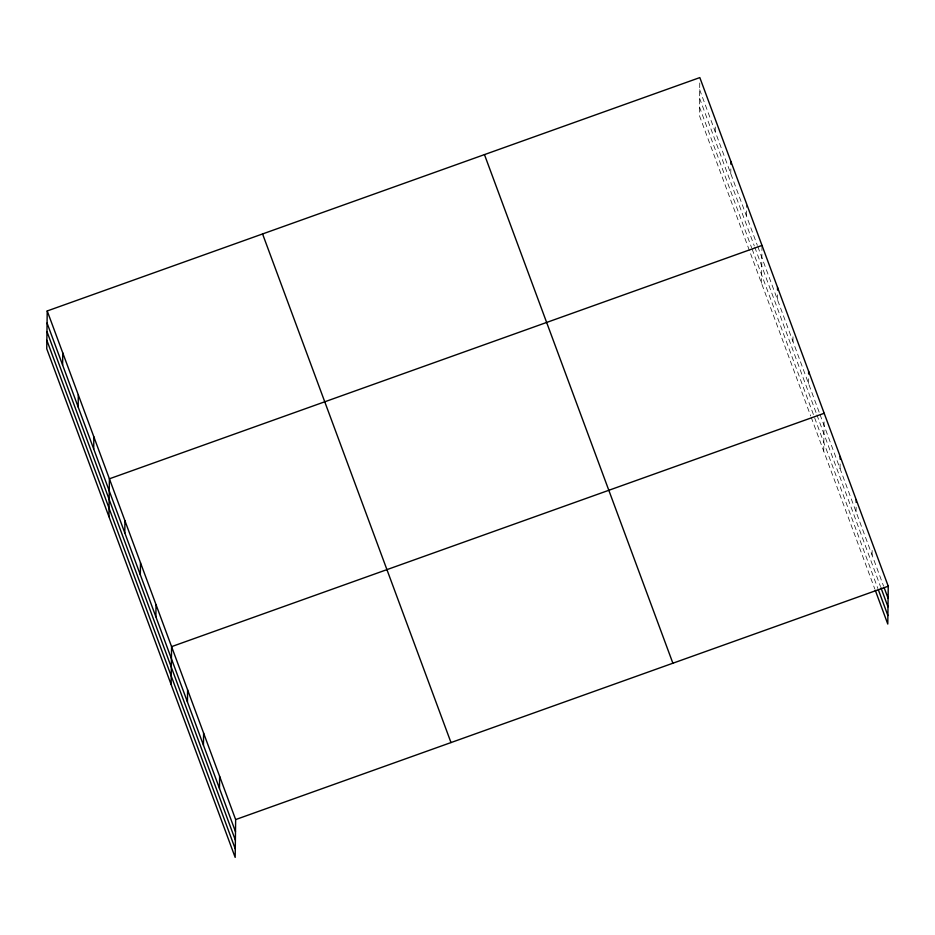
<?xml version="1.0" encoding="UTF-8"?>
<svg xmlns="http://www.w3.org/2000/svg" width="935" height="935" viewBox="0 0 935 935"><rect width="100%" height="100%" fill="white"/><g stroke="black" fill="none" stroke-linecap="round" stroke-linejoin="round"><path stroke-width="0.7" stroke-dasharray="4.67 3.51" d="M699.754 82.981L699.357 115.426L810.68 415.923M715.217 131.671L715.287 126.283M730.761 173.63L730.831 168.242M746.305 215.588L746.446 204.823M761.546 283.27L761.99 246.782M777.406 299.516L777.488 292.784M792.95 341.474L793.032 334.742M808.494 383.432L808.576 376.7M823.723 451.114L824.097 420.014M840.051 468.634L840.133 461.902M856.074 511.866L856.156 505.134M872.086 555.098L872.156 549.71M699.672 89.713L757.338 245.367M757.841 246.723L819.528 413.212M820.03 414.567L883.598 586.163M699.567 98.198L754.229 245.741M754.732 247.085L816.407 413.586M816.909 414.93L880.49 586.549M699.462 106.941L751.611 247.717M752.114 249.072L877.883 588.536M811.183 417.279L874.774 588.921"/><path stroke-width="1.4" d="M47.217 310.958L46.75 348.79L235.176 857.407L235.643 819.574L47.217 310.958L699.824 77.593L888.25 586.21L887.783 624.042L875.277 590.277M62.61 365.036L62.762 352.916M78.154 406.994L78.306 394.874M93.699 448.952L93.851 436.832M108.927 516.634L109.395 478.802L762.002 245.438M124.787 532.88L124.939 520.76M140.332 574.838L140.484 562.718M155.876 616.796L156.028 604.676M171.117 684.478L171.573 646.646L824.179 413.282M187.444 701.986L187.596 689.878M203.456 745.218L203.608 733.11M219.48 788.45L219.62 776.342M730.878 164.209L730.913 161.51M777.511 290.095L777.546 287.396M808.611 374.012L808.635 371.324M840.168 459.202L840.203 456.514M856.179 502.434L856.215 499.746M235.643 819.574L888.25 586.21M884.101 587.519L888.098 598.33M880.992 587.905L887.993 606.815M878.386 589.892L887.888 615.557M484.459 154.602L672.884 663.219M262.571 233.949L450.997 742.565M47.066 323.066L235.491 831.683M46.96 331.563L235.386 840.179M46.855 340.305L235.281 848.922"/></g></svg>
